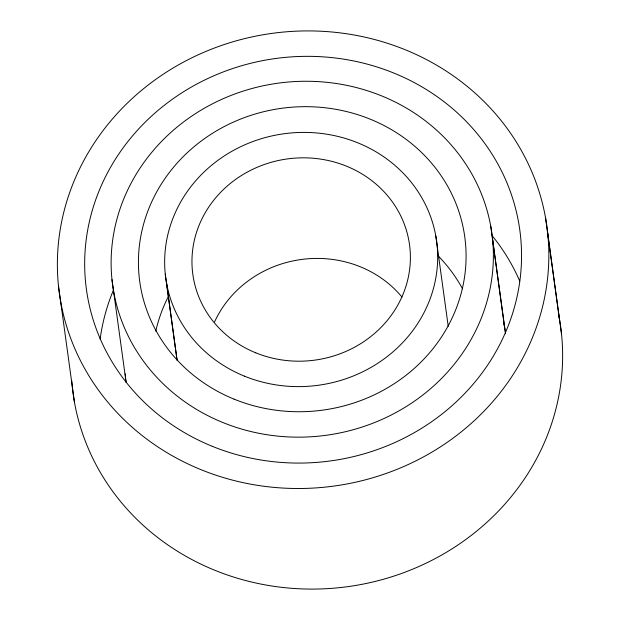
<?xml version="1.0" encoding="UTF-8"?>
<svg xmlns="http://www.w3.org/2000/svg" width="620" height="620" viewBox="0 0 620 620"><rect width="100%" height="100%" fill="white"/><g stroke="black" fill="none" stroke-linecap="round" stroke-linejoin="round"><path stroke-width="0.93" d="M547.747 233.508A246.055 228.462 -7.8 0 1 200.927 469.642A246.055 228.462 -7.8 0 1 160.65 75.966A246.055 228.462 -7.8 0 1 547.747 233.508L561.526 334.103M545.468 217.364L559.248 317.952M492.528 238.832A191.379 177.692 -7.8 0 1 222.781 422.491A191.379 177.692 -7.8 0 1 191.456 116.297A191.379 177.692 -7.8 0 1 492.528 238.832L505.525 333.676M490.753 226.269L504.533 326.864M435.814 235.988L448.237 326.391M166.524 283.038L177.157 360.631M165.261 274.063L176.94 359.329M111.98 279.581L126.093 382.191M58.474 285.897L74.532 402.636M214.567 321.904A109.36 101.541 -7.8 0 1 402.016 297.104M125.953 381.974A191.379 177.692 -7.8 0 1 125.24 373.844M503.851 323.307A191.379 177.692 -7.8 0 1 505.416 332.227M155.76 331.181A164.036 152.303 -7.8 0 1 168.702 295.841M437.96 255.672A164.036 152.303 -7.8 0 1 462.567 288.866M558.341 313.24A246.055 228.462 -7.8 0 1 348.347 586.574A246.055 228.462 -7.8 0 1 71.742 380.757M100.13 339.202A218.713 203.073 -7.8 0 1 113.538 289.827M492.203 235.74A218.713 203.073 -7.8 0 1 519.715 281.031M244.404 376.138A136.695 126.922 -7.8 0 0 437.077 244.954A136.695 126.922 -7.8 0 0 222.022 157.433A136.695 126.922 -7.8 0 0 244.404 376.138M255.758 352.819A109.36 101.541 -7.8 0 0 409.897 247.868A109.36 101.541 -7.8 0 0 237.855 177.847A109.36 101.541 -7.8 0 0 255.758 352.819M234.135 399.164A164.036 152.303 -7.8 0 0 465.349 241.746A164.036 152.303 -7.8 0 0 207.281 136.71A164.036 152.303 -7.8 0 0 234.135 399.164M212.28 446.315A218.713 203.073 -7.8 0 0 520.567 236.422A218.713 203.073 -7.8 0 0 176.483 96.379A218.713 203.073 -7.8 0 0 212.28 446.315"/></g></svg>
